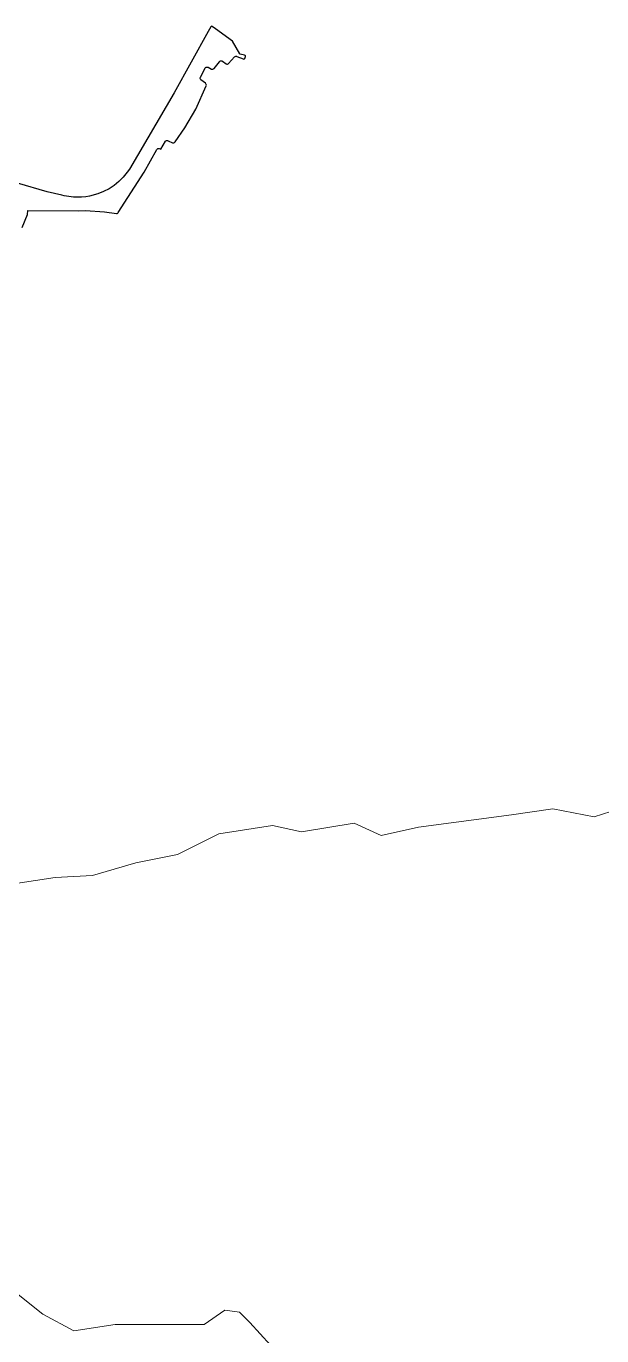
# Model space of a CAD drawing. Header units: millimetres. Extents: x 617751 to 636088, y 68402 to 77988.
# Drawn here: x 631930 to 632450, y 72760 to 73943 of the extents above; entities that cross this region are included whole.
import ezdxf

# ---------------------------------------------------------------- set-up
doc = ezdxf.new("R2010")
doc.units = ezdxf.units.MM
doc.header["$LTSCALE"] = 3
doc.header["$MEASUREMENT"] = 0
doc.layers.add('ALINHAMENTO PREDIAL', color=120, linetype='Continuous')
doc.layers.add('BAIRRO', color=30, linetype='Continuous')

msp = doc.modelspace()

# ---------------------------------------------------------------- linework, layer by layer
at = {"layer": 'ALINHAMENTO PREDIAL'}
for points in [[(631926.1, 73761.1), (631930.7, 73772.8), (631931.2, 73776.4), (631976.6, 73776.1), (631983.4, 73776.6), (632000.5, 73775.3), (632011.2, 73773.7), (632011.8, 73773.8), (632012.4, 73774.2), (632012.8, 73774.6), (632036.3, 73811.2), (632047.8, 73831.6), (632048.2, 73832.1), (632048.7, 73832.4), (632049.3, 73832.6), (632049.9, 73832.6), (632050.6, 73832.3), (632051.5, 73831.8), (632055.6, 73839), (632056, 73839.4), (632056.6, 73839.6), (632057.3, 73839.7), (632057.9, 73839.5), (632061.9, 73837.6), (632062.5, 73837.5), (632063.2, 73837.6), (632063.7, 73837.9), (632064.2, 73838.4), (632073, 73851.1), (632083.1, 73868), (632092.4, 73889.2), (632092.5, 73889.8), (632092.4, 73890.4), (632092.1, 73891), (632091.7, 73891.4), (632087.4, 73894.5), (632087.1, 73895), (632086.9, 73895.6), (632086.9, 73896.3), (632087.1, 73896.8), (632091.5, 73905), (632091.8, 73905.5), (632092.4, 73905.8), (632093, 73906), (632093.6, 73906), (632094.2, 73905.8), (632097.2, 73904.2), (632097.8, 73904), (632098.5, 73904.1), (632099, 73904.3), (632099.6, 73904.8), (632104.3, 73910.8), (632104.8, 73911.3), (632105.3, 73911.5), (632106, 73911.6), (632106.6, 73911.5), (632107.1, 73911.2), (632110.3, 73908.8), (632110.9, 73908.7), (632111.5, 73908.7), (632112.1, 73908.9), (632112.6, 73909.3), (632118, 73915.2), (632118.5, 73915.6), (632119.1, 73915.8), (632119.7, 73915.9), (632120.2, 73915.7), (632125.9, 73913.4), (632126.4, 73913.3), (632126.9, 73913.5), (632127.2, 73913.9), (632127.9, 73915.6), (632127.9, 73916.1), (632127.6, 73916.6), (632127.1, 73916.8), (632123.1, 73917.6), (632122.7, 73918), (632116.2, 73929.4), (632100.8, 73940.7), (632097.9, 73942.8), (632097.4, 73942.9), (632096.9, 73942.8), (632096.5, 73942.4), (632094, 73938), (632063.4, 73882.8), (632022.9, 73813.9), (632020.9, 73811), (632017.4, 73806.7), (632013.5, 73802.7), (632009.2, 73799.2), (632004.6, 73796.1), (631999.6, 73793.6), (631994.5, 73791.5), (631987, 73789.4), (631983.6, 73788.8), (631979.7, 73788.4), (631978.7, 73788.4)], [(631978.7, 73788.4), (631976.6, 73788.4), (631974.5, 73788.5), (631972.4, 73788.6), (631970.3, 73788.8), (631968.2, 73789.1), (631966.1, 73789.4), (631964.1, 73789.8), (631962, 73790.2), (631948.6, 73793.4), (631921.7, 73801.1)]]:
    msp.add_lwpolyline(points, dxfattribs=at)
at = {"layer": 'BAIRRO', "lineweight": 20}
for points in [[(631920.3, 73168.5), (631955.9, 73174.1), (631989.6, 73176), (632028.9, 73187.2), (632066.3, 73194.7), (632103.7, 73213.4), (632152.4, 73220.9), (632178.6, 73215.3), (632226.2, 73223.1), (632250.5, 73211.9), (632284.2, 73219.4), (632368.4, 73230.6), (632405.8, 73236.2), (632443.2, 73228.7), (632465.7, 73236.2)], [(632150.5, 72751.6), (632131.8, 72772.2), (632122.4, 72781.6), (632109.3, 72783.4), (632090.6, 72770.3), (632042, 72770.3), (632010.2, 72770.3), (631972.7, 72764.7), (631944.7, 72779.7), (631907.2, 72809.6)]]:
    msp.add_lwpolyline(points, dxfattribs=at)

doc.saveas('drawing.dxf')
